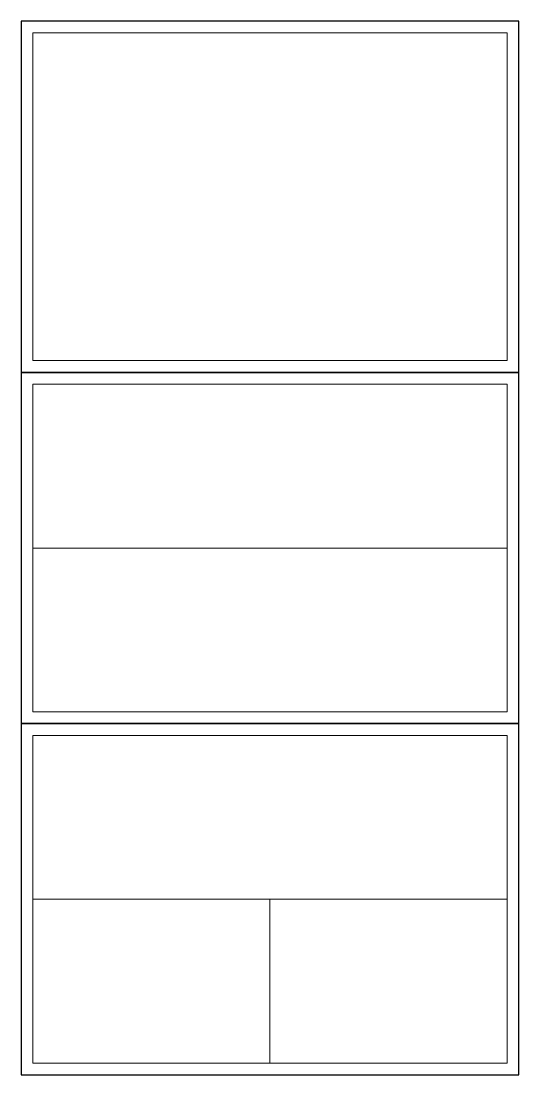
# Paper-space layout '一般図' of a CAD drawing. Header units: millimetres. Extents: x 411 to 1252, y -1189 to 593.
import ezdxf

# ---------------------------------------------------------------- set-up
doc = ezdxf.new("R2010")
doc.units = ezdxf.units.MM
doc.layers.get('Defpoints').update_dxf_attribs({"color": 4})
doc.layers.add('D-TTL', color=2, linetype='Continuous', lineweight=140)

psp = doc.layouts.new('一般図')

# ---------------------------------------------------------------- linework, layer by layer
at = {"layer": 'Defpoints'}
for points in [[(411.4, -0.6), (1252.4, -0.6), (1252.4, 593.4), (411.4, 593.4)], [(411.4, -594.6), (1252.4, -594.6), (1252.4, -0.6), (411.4, -0.6)], [(411.4, -1188.6), (1252.4, -1188.6), (1252.4, -594.6), (411.4, -594.6)]]:
    psp.add_lwpolyline(points, close=True, dxfattribs=at)

# ---------------------------------------------------------------- viewports
at = {"layer": 'D-TTL'}
psp.add_viewport(center=(831.9, 296.4), size=(801, 554), view_center_point=(441055.5, -46934), view_height=586195.765, dxfattribs=at)
for center, size, view_height, status in [((831.9, -159.1), (801, 277), 600210.56, 7), ((831.9, -436.1), (801, 277), 599992.381, 6), ((831.9, -753.1), (801, 277), 599992.381, 5), ((631.6, -1030.1), (400.5, 277), 600210.56, 3), ((1032.1, -1030.1), (400.5, 277), 600210.56, 4)]:
    psp.add_viewport(center=center, size=size, view_center_point=(441055.5, -46934), view_height=view_height, status=status, dxfattribs=at)

doc.saveas('drawing.dxf')
